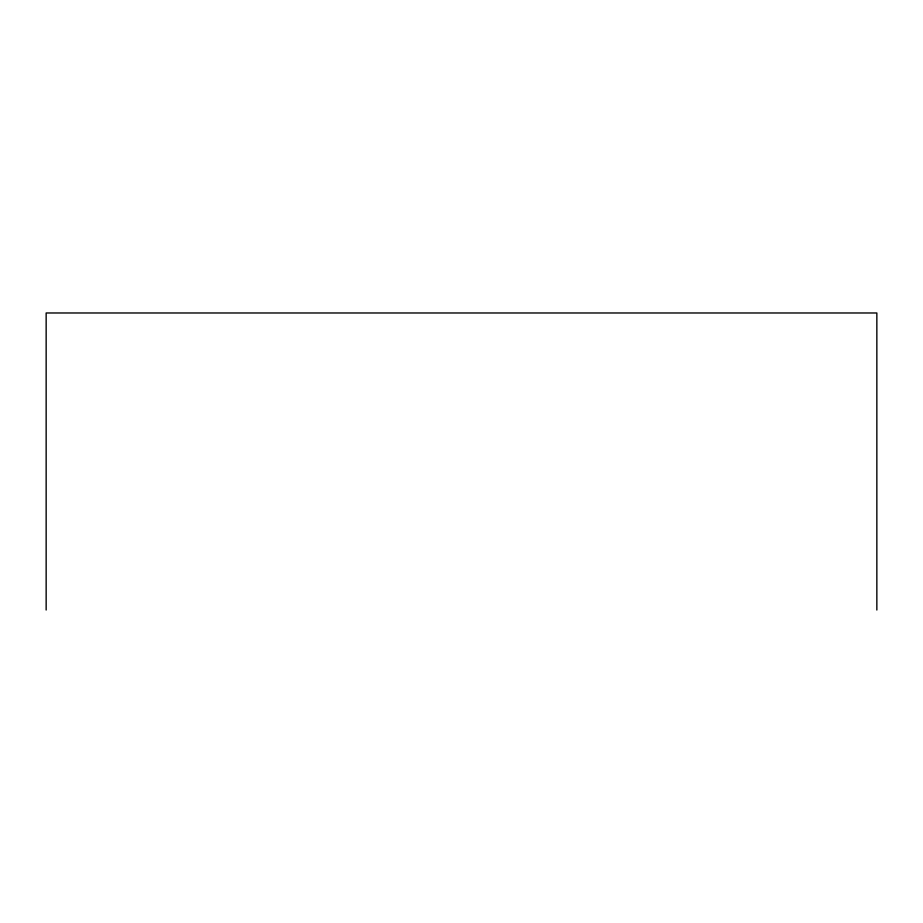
<?xml version="1.0" encoding="UTF-8"?>
<svg xmlns="http://www.w3.org/2000/svg" width="923" height="923" viewBox="0 0 923 923"><rect width="100%" height="100%" fill="white"/><g stroke="black" fill="none" stroke-linecap="round" stroke-linejoin="round"><path stroke-width="1.38" d="M876.85 610.022L876.85 312.978L46.15 312.978L46.15 610.022"/></g></svg>
